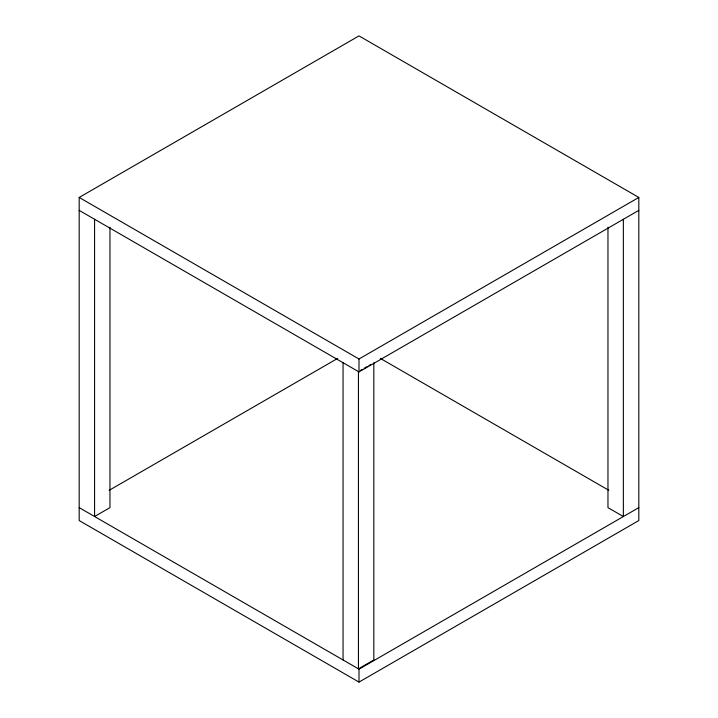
<?xml version="1.0" encoding="UTF-8"?>
<svg xmlns="http://www.w3.org/2000/svg" width="718" height="718" viewBox="0 0 718 718"><rect width="100%" height="100%" fill="white"/><g stroke="black" fill="none" stroke-linecap="round" stroke-linejoin="round"><path stroke-width="1.08" d="M79.186 197.45L359 35.9L638.814 197.45L638.814 520.55L359 682.1L79.186 520.55L79.186 197.45L359 359L638.814 197.45M109.1 490.358L337.675 358.39M360.364 370.488L362.285 369.375M364.214 368.262L367.095 366.602M369.016 365.489L370.946 364.376M79.186 210.374L359 371.924L638.814 210.374M79.186 507.626L359 669.176L638.814 507.626M380.298 358.372L608.801 490.295M623.359 219.277L623.359 516.529L607.966 507.644L607.966 227.22M373.827 362.716L373.827 659.968L358.444 668.853L358.444 371.601M359 359L359 371.924M359 669.176L359 682.1M343.051 362.716L343.051 659.968M109.962 227.202L109.962 507.626L94.579 516.511L94.579 219.259"/></g></svg>
